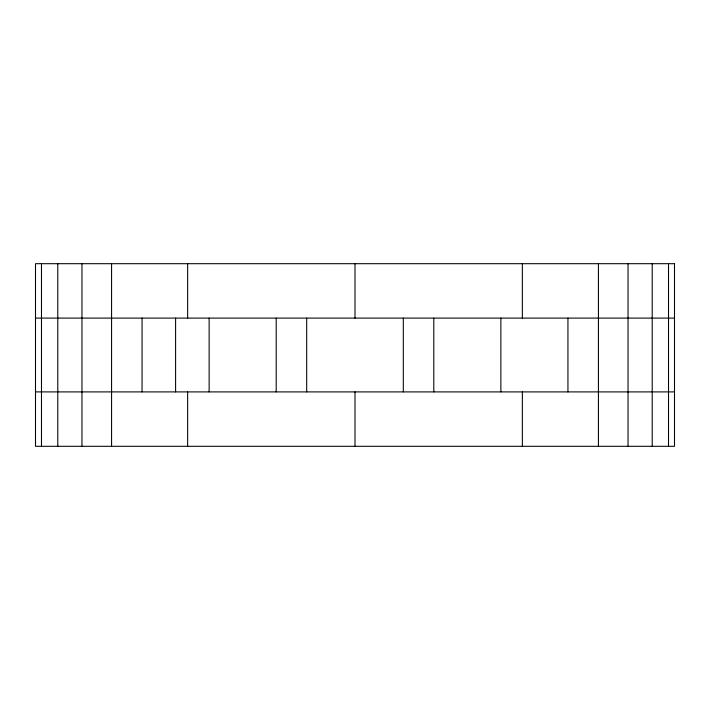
<?xml version="1.0" encoding="UTF-8"?>
<svg xmlns="http://www.w3.org/2000/svg" width="710" height="710" viewBox="0 0 710 710"><rect width="100%" height="100%" fill="white"/><g stroke="black" fill="none" stroke-linecap="round" stroke-linejoin="round"><path stroke-width="1.06" d="M35.5 318.098L674.5 318.098M35.5 391.902L674.5 391.902M668.518 263.694L668.518 446.306M652.215 263.694L652.215 446.306M628.039 263.694L628.039 446.306M598.432 263.694L598.432 446.306M567.938 318.098L567.938 391.902M522.356 263.694L522.356 318.098M522.356 391.902L522.356 446.306M500.869 318.098L500.869 391.902M433.801 318.098L433.801 391.902M403.315 318.098L403.315 391.902M355 263.694L355 318.098M355 391.902L355 446.306M306.685 318.098L306.685 391.902M276.199 318.098L276.199 391.902M209.13 318.098L209.13 391.902M187.644 263.694L187.644 318.098M187.644 391.902L187.644 446.306M175.592 318.098L175.592 391.902M142.062 318.098L142.062 391.902M111.568 263.694L111.568 446.306M81.961 263.694L81.961 446.306M57.785 263.694L57.785 446.306M41.482 263.694L41.482 446.306M674.5 263.694L35.5 263.694L35.5 446.306L674.5 446.306L674.5 263.694"/></g></svg>
